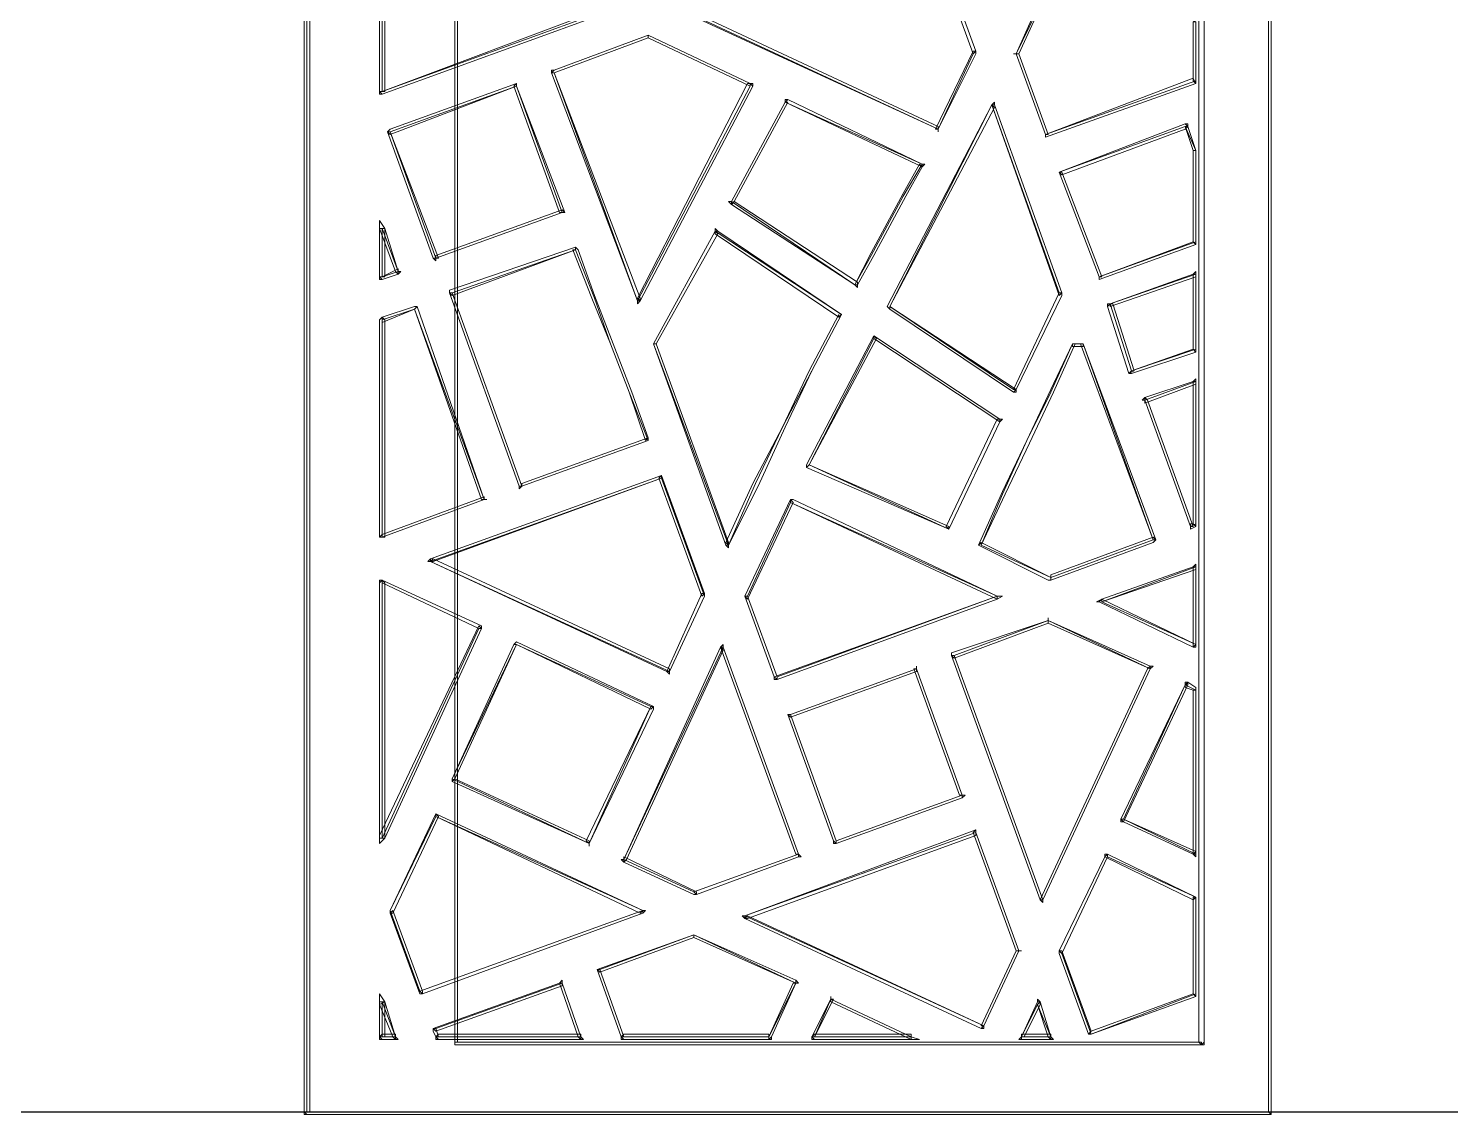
# Model space of a CAD drawing. Extents: x -66030 to 95157, y -13132 to 45879.
# Drawn here: x 60617 to 62685, y 31865 to 33445 of the extents above; entities that cross this region are included whole.
import ezdxf

# ---------------------------------------------------------------- set-up
doc = ezdxf.new("R2010")
doc.units = 0
doc.header["$LTSCALE"] = 100
doc.header["$MEASUREMENT"] = 0
doc.layers.get('0').update_dxf_attribs({"linetype": 'CONTINUOUS'})
doc.layers.add('3', color=11, linetype='CONTINUOUS')

msp = doc.modelspace()

# ---------------------------------------------------------------- linework, layer by layer
at = {"lineweight": 0}
for points in [[(61021.7, 36716.2), (61017.8, 36712.3), (61017.8, 31868.9), (61025.6, 31868.9), (61025.6, 36712.3), (61021.7, 36716.2), (61021.7, 36716.2), (61017.8, 36716.2), (61017.8, 36712.3)], [(61021.7, 31868.9), (61021.7, 36712.3), (62423.9, 36712.3), (62423.9, 31868.9), (61021.7, 31868.9)], [(62423.9, 31865), (62423.9, 31868.9), (62423.9, 36712.3), (62420, 36712.3), (62420, 31868.9), (62423.9, 31865), (62423.9, 31865), (62423.9, 31865), (62423.9, 31868.9)], [(61236.5, 36220.2), (61236.5, 36216.3), (61236.5, 31970.5), (61240.4, 31970.5), (61240.4, 36216.3), (61236.5, 36220.2), (61236.5, 36220.2), (61236.5, 36220.2), (61236.5, 36216.3)], [(62322.4, 31966.6), (62326.3, 31970.5), (62326.3, 36216.3), (62318.5, 36216.3), (62318.5, 31970.5), (62322.4, 31966.6), (62322.4, 31966.6), (62326.3, 31966.6), (62326.3, 31970.5)], [(61131, 33353.2), (61131, 33575.8), (61142.8, 33607.1), (61443.5, 33466.5), (61131, 33353.2)], [(61131, 33579.7), (61127.1, 33575.8), (61127.1, 33353.2), (61134.9, 33353.2), (61134.9, 33575.8), (61131, 33579.7), (61131, 33579.7), (61127.1, 33579.7), (61127.1, 33575.8)], [(61927.9, 33579.7), (61595.8, 33458.7), (61939.6, 33298.5), (61990.4, 33407.9), (61927.9, 33579.7)], [(61927.9, 33583.6), (61927.9, 33579.7), (61990.4, 33407.9), (61994.3, 33411.8), (61931.8, 33583.6), (61927.9, 33583.6), (61931.8, 33583.6), (61927.9, 33583.6), (61927.9, 33583.6)], [(62119.2, 33548.5), (62115.3, 33548.5), (62052.8, 33407.9), (62056.8, 33407.9), (62119.2, 33544.6), (62119.2, 33548.5), (62119.2, 33548.5), (62119.2, 33548.5), (62115.3, 33548.5)], [(62314.5, 33454.8), (62314.5, 33368.8), (62095.8, 33290.7), (62052.8, 33407.9), (62119.2, 33544.6), (62314.5, 33454.8)], [(61127.1, 33353.2), (61131, 33349.3), (61443.5, 33462.6), (61443.5, 33470.4), (61131, 33353.2), (61127.1, 33353.2), (61127.1, 33353.2), (61127.1, 33349.3), (61131, 33349.3)], [(61939.6, 33298.5), (61939.6, 33302.4), (61595.8, 33462.6), (61591.9, 33458.7), (61939.6, 33298.5), (61939.6, 33298.5), (61939.6, 33298.5), (61939.6, 33294.6), (61939.6, 33298.5)], [(62314.5, 33364.9), (62314.5, 33368.8), (62314.5, 33454.8), (62310.6, 33454.8), (62310.6, 33368.8), (62314.5, 33364.9), (62314.5, 33364.9), (62314.5, 33368.8), (62314.5, 33368.8)], [(61377.1, 33380.5), (61381, 33380.5), (61517.7, 33431.3), (61517.7, 33435.2), (61381, 33384.4), (61377.1, 33380.5), (61381, 33384.4), (61377.1, 33384.4), (61377.1, 33380.5)], [(61502.1, 33048.5), (61666.2, 33361), (61517.7, 33431.3), (61381, 33380.5), (61502.1, 33048.5)], [(61517.7, 33435.2), (61517.7, 33431.3), (61666.2, 33361), (61666.2, 33364.9), (61517.7, 33435.2), (61517.7, 33435.2), (61517.7, 33435.2), (61517.7, 33435.2), (61517.7, 33435.2)], [(61994.3, 33411.8), (61990.4, 33411.8), (61935.7, 33298.5), (61939.6, 33298.5), (61994.3, 33407.9), (61994.3, 33411.8), (61994.3, 33407.9), (61994.3, 33407.9), (61994.3, 33411.8)], [(62052.8, 33407.9), (62052.8, 33407.9), (62095.8, 33290.7), (62099.7, 33290.7), (62056.8, 33407.9), (62052.8, 33407.9), (62052.8, 33407.9), (62048.9, 33407.9), (62052.8, 33407.9)], [(61506, 33048.5), (61506, 33052.4), (61381, 33380.5), (61377.1, 33380.5), (61502.1, 33048.5), (61506, 33048.5), (61502.1, 33048.5), (61502.1, 33044.6), (61506, 33048.5)], [(61138.9, 33294.6), (61142.8, 33290.7), (61326.3, 33361), (61326.3, 33364.9), (61142.8, 33298.5), (61138.9, 33294.6), (61142.8, 33298.5), (61138.9, 33294.6), (61138.9, 33294.6)], [(61142.8, 33294.6), (61209.2, 33111), (61392.7, 33177.4), (61326.3, 33361), (61142.8, 33294.6)], [(61326.3, 33364.9), (61322.4, 33361), (61388.8, 33177.4), (61396.6, 33177.4), (61326.3, 33361), (61326.3, 33364.9), (61326.3, 33361), (61326.3, 33364.9), (61326.3, 33364.9)], [(61666.2, 33364.9), (61662.3, 33364.9), (61502.1, 33052.4), (61506, 33048.5), (61670.1, 33361), (61666.2, 33364.9), (61670.1, 33361), (61670.1, 33364.9), (61666.2, 33364.9)], [(62095.8, 33290.7), (62095.8, 33286.8), (62314.5, 33364.9), (62310.6, 33372.7), (62095.8, 33290.7), (62095.8, 33290.7), (62095.8, 33290.7), (62095.8, 33286.8), (62095.8, 33286.8)], [(61638.8, 33189.1), (61642.7, 33193.1), (61720.8, 33337.6), (61716.9, 33337.6), (61638.8, 33193.1), (61638.8, 33189.1), (61638.8, 33193.1), (61634.9, 33193.1), (61638.8, 33189.1)], [(61818.5, 33072), (61841.9, 33114.9), (61865.4, 33157.9), (61888.8, 33200.9), (61916.1, 33247.7), (61716.9, 33337.6), (61638.8, 33193.1), (61818.5, 33072)], [(61716.9, 33337.6), (61716.9, 33337.6), (61916.1, 33243.8), (61916.1, 33247.7), (61720.8, 33341.5), (61716.9, 33337.6), (61720.8, 33341.5), (61716.9, 33341.5), (61716.9, 33337.6)], [(62017.7, 33333.7), (62017.7, 33333.7), (62115.3, 33056.3), (62119.2, 33060.2), (62021.6, 33333.7), (62017.7, 33333.7), (62021.6, 33333.7), (62021.6, 33337.6), (62017.7, 33333.7)], [(61869.3, 33036.8), (61869.3, 33040.7), (62021.6, 33329.8), (62017.7, 33333.7), (61865.4, 33040.7), (61869.3, 33036.8), (61865.4, 33040.7), (61865.4, 33040.7), (61869.3, 33036.8)], [(62115.3, 33060.2), (62017.7, 33333.7), (61869.3, 33040.7), (62048.9, 32919.6), (62115.3, 33060.2)], [(62302.8, 33302.4), (62298.9, 33306.3), (62115.3, 33236), (62119.2, 33232.1), (62298.9, 33298.5), (62302.8, 33302.4), (62302.8, 33302.4), (62302.8, 33306.3), (62298.9, 33306.3)], [(62314.5, 33267.3), (62314.5, 33134.5), (62173.9, 33083.7), (62115.3, 33236), (62298.9, 33302.4), (62314.5, 33267.3)], [(62314.5, 33267.3), (62314.5, 33267.3), (62302.8, 33302.4), (62298.9, 33302.4), (62310.6, 33267.3), (62314.5, 33267.3), (62314.5, 33267.3), (62314.5, 33267.3), (62314.5, 33267.3)], [(61209.2, 33111), (61213.1, 33111), (61142.8, 33294.6), (61138.9, 33294.6), (61205.3, 33111), (61209.2, 33111), (61205.3, 33111), (61209.2, 33107.1), (61209.2, 33111)], [(62314.5, 33130.6), (62314.5, 33134.5), (62314.5, 33267.3), (62310.6, 33267.3), (62310.6, 33134.5), (62314.5, 33130.6), (62314.5, 33130.6), (62314.5, 33130.6), (62314.5, 33134.5)], [(61916.1, 33243.8), (61912.2, 33247.7), (61888.8, 33204.8), (61865.4, 33161.8), (61841.9, 33118.8), (61818.5, 33072), (61822.4, 33072), (61845.8, 33114.9), (61869.3, 33157.9), (61892.7, 33200.9), (61916.1, 33243.8), (61916.1, 33247.7), (61916.1, 33243.8), (61920, 33247.7), (61916.1, 33247.7)], [(62115.3, 33236), (62115.3, 33236), (62173.9, 33083.7), (62177.8, 33083.7), (62119.2, 33236), (62115.3, 33236), (62115.3, 33236), (62115.3, 33236), (62115.3, 33236)], [(61822.4, 33072), (61822.4, 33075.9), (61642.7, 33193.1), (61638.8, 33189.1), (61818.5, 33072), (61822.4, 33072), (61818.5, 33072), (61822.4, 33068.1), (61822.4, 33072)], [(61396.6, 33177.4), (61392.7, 33181.3), (61209.2, 33114.9), (61209.2, 33111), (61392.7, 33177.4), (61396.6, 33177.4), (61392.7, 33177.4), (61396.6, 33177.4), (61396.6, 33177.4)], [(61134.9, 33154), (61127.1, 33154), (61127.1, 33083.7), (61134.9, 33083.7), (61134.9, 33154), (61134.9, 33154), (61134.9, 33154), (61127.1, 33165.7), (61127.1, 33154)], [(61154.5, 33087.6), (61154.5, 33091.5), (61134.9, 33154), (61127.1, 33154), (61150.6, 33091.5), (61154.5, 33087.6), (61154.5, 33087.6), (61158.4, 33091.5), (61154.5, 33091.5)], [(61131, 33083.7), (61131, 33154), (61154.5, 33091.5), (61131, 33083.7)], [(61615.4, 33150.1), (61615.4, 33146.2), (61795.1, 33025.1), (61799, 33029), (61619.3, 33150.1), (61615.4, 33150.1), (61619.3, 33150.1), (61615.4, 33154), (61615.4, 33150.1)], [(61525.5, 32986), (61634.9, 32693.1), (61674, 32782.9), (61713, 32865), (61756, 32947), (61799, 33029), (61615.4, 33150.1), (61525.5, 32986)], [(61525.5, 32986), (61529.4, 32986), (61619.3, 33146.2), (61615.4, 33150.1), (61525.5, 32986), (61525.5, 32986), (61525.5, 32986), (61525.5, 32986), (61525.5, 32986)], [(62173.9, 33083.7), (62173.9, 33079.8), (62314.5, 33130.6), (62310.6, 33134.5), (62173.9, 33083.7), (62173.9, 33083.7), (62173.9, 33083.7), (62173.9, 33079.8), (62173.9, 33079.8)], [(61228.7, 33060.2), (61232.6, 33056.3), (61412.3, 33122.7), (61412.3, 33126.7), (61228.7, 33064.2), (61228.7, 33060.2), (61228.7, 33064.2), (61228.7, 33060.2), (61228.7, 33060.2)], [(61232.6, 33060.2), (61334.1, 32779), (61517.7, 32845.4), (61490.4, 32915.7), (61463, 32986), (61439.6, 33052.4), (61412.3, 33122.7), (61232.6, 33060.2)], [(61412.3, 33122.7), (61408.4, 33122.7), (61435.7, 33052.4), (61463, 32986), (61490.4, 32915.7), (61513.8, 32845.4), (61517.7, 32849.3), (61494.3, 32915.7), (61467, 32986), (61439.6, 33056.3), (61416.2, 33122.7), (61412.3, 33126.7), (61416.2, 33122.7), (61412.3, 33126.7), (61412.3, 33126.7)], [(61127.1, 33083.7), (61131, 33079.8), (61154.5, 33087.6), (61154.5, 33095.4), (61131, 33083.7), (61127.1, 33083.7), (61127.1, 33083.7), (61127.1, 33079.8), (61131, 33079.8)], [(62314.5, 33087.6), (62310.6, 33087.6), (62189.6, 33044.6), (62189.6, 33040.7), (62314.5, 33083.7), (62314.5, 33087.6), (62314.5, 33087.6), (62314.5, 33091.5), (62310.6, 33087.6)], [(62314.5, 33087.6), (62314.5, 32978.2), (62220.8, 32947), (62189.6, 33044.6), (62314.5, 33087.6)], [(62314.5, 32974.3), (62314.5, 32978.2), (62314.5, 33087.6), (62310.6, 33087.6), (62310.6, 32978.2), (62314.5, 32974.3), (62314.5, 32974.3), (62314.5, 32974.3), (62314.5, 32978.2)], [(61334.1, 32779), (61334.1, 32779), (61232.6, 33060.2), (61228.7, 33060.2), (61330.2, 32779), (61334.1, 32779), (61330.2, 32779), (61330.2, 32775.1), (61334.1, 32779)], [(62119.2, 33060.2), (62115.3, 33060.2), (62048.9, 32919.6), (62052.8, 32919.6), (62119.2, 33056.3), (62119.2, 33060.2), (62119.2, 33056.3), (62119.2, 33056.3), (62119.2, 33060.2)], [(61181.8, 33040.7), (61177.9, 33040.7), (61131, 33025.1), (61131, 33017.3), (61177.9, 33036.8), (61181.8, 33040.7), (61181.8, 33040.7), (61181.8, 33040.7), (61177.9, 33040.7)], [(61131, 32704.8), (61131, 33021.2), (61177.9, 33036.8), (61279.5, 32759.5), (61131, 32704.8)], [(61279.5, 32759.5), (61279.5, 32759.5), (61181.8, 33040.7), (61177.9, 33036.8), (61275.6, 32759.5), (61279.5, 32759.5), (61279.5, 32759.5), (61283.4, 32759.5), (61279.5, 32759.5)], [(61795.1, 33025.1), (61795.1, 33029), (61752.1, 32947), (61713, 32865), (61670.1, 32782.9), (61631, 32697), (61634.9, 32693.1), (61677.9, 32779), (61716.9, 32865), (61756, 32947), (61799, 33029), (61799, 33029), (61799, 33029), (61799, 33029), (61799, 33029)], [(62052.8, 32919.6), (62052.8, 32919.6), (61869.3, 33040.7), (61869.3, 33036.8), (62048.9, 32915.7), (62052.8, 32919.6), (62048.9, 32915.7), (62052.8, 32915.7), (62052.8, 32919.6)], [(62189.6, 33044.6), (62185.7, 33040.7), (62216.9, 32943.1), (62224.7, 32947), (62193.5, 33044.6), (62189.6, 33044.6), (62189.6, 33044.6), (62185.7, 33044.6), (62185.7, 33040.7)], [(61131, 33025.1), (61127.1, 33021.2), (61127.1, 32704.8), (61134.9, 32704.8), (61134.9, 33021.2), (61131, 33025.1), (61131, 33025.1), (61127.1, 33021.2), (61127.1, 33021.2)], [(61634.9, 32693.1), (61634.9, 32697), (61529.4, 32986), (61525.5, 32986), (61631, 32693.1), (61634.9, 32693.1), (61631, 32693.1), (61634.9, 32689.2), (61634.9, 32693.1)], [(61748.2, 32806.4), (61752.1, 32810.3), (61849.7, 32993.8), (61845.8, 32997.8), (61748.2, 32810.3), (61748.2, 32806.4), (61748.2, 32810.3), (61748.2, 32810.3), (61748.2, 32806.4)], [(61845.8, 32993.8), (61752.1, 32810.3), (61955.2, 32716.5), (62029.4, 32872.8), (61845.8, 32993.8)], [(61845.8, 32997.8), (61845.8, 32993.8), (62029.4, 32872.8), (62029.4, 32876.7), (61845.8, 32997.8), (61845.8, 32997.8), (61845.8, 32997.8), (61845.8, 32997.8), (61845.8, 32997.8)], [(62002.1, 32697), (62002.1, 32693.1), (62037.2, 32767.3), (62072.4, 32841.5), (62107.5, 32915.7), (62138.8, 32986), (62134.9, 32986), (62103.6, 32919.6), (62068.5, 32845.4), (62033.3, 32771.2), (61998.2, 32693.1), (61998.2, 32693.1), (61998.2, 32693.1), (61998.2, 32693.1), (61998.2, 32693.1)], [(62150.5, 32986), (62134.9, 32986), (62103.6, 32915.7), (62068.5, 32845.4), (62033.3, 32767.3), (62002.1, 32693.1), (62103.6, 32646.2), (62252.1, 32700.9), (62150.5, 32986)], [(62134.9, 32986), (62134.9, 32982.1), (62150.5, 32982.1), (62150.5, 32986), (62134.9, 32986), (62134.9, 32986), (62134.9, 32986), (62134.9, 32986), (62134.9, 32986)], [(62150.5, 32986), (62146.6, 32986), (62252.1, 32700.9), (62256, 32700.9), (62150.5, 32986), (62150.5, 32986), (62150.5, 32986), (62150.5, 32986), (62150.5, 32986)], [(62216.9, 32943.1), (62220.8, 32943.1), (62314.5, 32974.3), (62310.6, 32978.2), (62220.8, 32947), (62216.9, 32943.1), (62216.9, 32943.1), (62220.8, 32943.1), (62220.8, 32943.1)], [(62314.5, 32931.4), (62310.6, 32931.4), (62240.3, 32907.9), (62240.3, 32900.1), (62314.5, 32927.4), (62314.5, 32931.4), (62314.5, 32931.4), (62314.5, 32935.3), (62310.6, 32931.4)], [(62314.5, 32931.4), (62314.5, 32724.3), (62306.7, 32720.4), (62240.3, 32904), (62314.5, 32931.4)], [(62314.5, 32720.4), (62314.5, 32724.3), (62314.5, 32931.4), (62310.6, 32931.4), (62310.6, 32724.3), (62314.5, 32720.4), (62314.5, 32720.4), (62314.5, 32720.4), (62314.5, 32724.3)], [(62240.3, 32907.9), (62240.3, 32904), (62306.7, 32720.4), (62310.6, 32720.4), (62244.2, 32904), (62240.3, 32907.9), (62240.3, 32907.9), (62236.4, 32904), (62240.3, 32904)], [(62029.4, 32876.7), (62025.5, 32876.7), (61951.3, 32720.4), (61955.2, 32716.5), (62029.4, 32872.8), (62029.4, 32876.7), (62029.4, 32872.8), (62033.3, 32876.7), (62029.4, 32876.7)], [(61517.7, 32849.3), (61517.7, 32849.3), (61334.1, 32782.9), (61334.1, 32779), (61517.7, 32845.4), (61517.7, 32849.3), (61517.7, 32845.4), (61517.7, 32845.4), (61517.7, 32849.3)], [(61955.2, 32716.5), (61955.2, 32720.4), (61752.1, 32810.3), (61748.2, 32806.4), (61955.2, 32716.5), (61955.2, 32716.5), (61955.2, 32716.5), (61955.2, 32716.5), (61955.2, 32716.5)], [(61201.3, 32669.7), (61205.3, 32669.7), (61537.3, 32790.7), (61537.3, 32794.6), (61201.3, 32673.6), (61201.3, 32669.7), (61201.3, 32673.6), (61197.4, 32669.7), (61201.3, 32669.7)], [(61537.3, 32790.7), (61201.3, 32669.7), (61549, 32509.5), (61599.8, 32618.9), (61537.3, 32790.7)], [(61537.3, 32794.6), (61533.4, 32790.7), (61595.8, 32618.9), (61599.8, 32622.8), (61537.3, 32794.6), (61537.3, 32794.6), (61537.3, 32794.6), (61537.3, 32794.6), (61537.3, 32794.6)], [(61127.1, 32704.8), (61131, 32704.8), (61279.5, 32759.5), (61279.5, 32763.4), (61131, 32708.7), (61127.1, 32704.8), (61127.1, 32704.8), (61127.1, 32704.8), (61131, 32704.8)], [(61658.3, 32618.9), (61662.3, 32615), (61728.7, 32755.6), (61724.7, 32759.5), (61658.3, 32618.9), (61658.3, 32618.9), (61658.3, 32618.9), (61658.3, 32618.9), (61658.3, 32618.9)], [(61724.7, 32759.5), (61724.7, 32755.6), (62025.5, 32615), (62025.5, 32618.9), (61728.7, 32759.5), (61724.7, 32759.5), (61728.7, 32759.5), (61724.7, 32759.5), (61724.7, 32759.5)], [(62025.5, 32618.9), (61724.7, 32755.6), (61662.3, 32618.9), (61705.2, 32501.7), (62025.5, 32618.9)], [(62306.7, 32720.4), (62306.7, 32716.5), (62314.5, 32720.4), (62310.6, 32724.3), (62306.7, 32724.3), (62306.7, 32720.4), (62306.7, 32720.4), (62306.7, 32716.5), (62306.7, 32716.5)], [(62103.6, 32642.3), (62103.6, 32646.2), (62002.1, 32697), (61998.2, 32693.1), (62099.7, 32642.3), (62103.6, 32642.3), (62099.7, 32642.3), (62103.6, 32642.3), (62103.6, 32642.3)], [(62256, 32700.9), (62252.1, 32704.8), (62103.6, 32650.1), (62103.6, 32642.3), (62252.1, 32697), (62256, 32700.9), (62252.1, 32697), (62256, 32700.9), (62256, 32700.9)], [(61549, 32509.5), (61549, 32513.4), (61205.3, 32673.6), (61201.3, 32669.7), (61545.1, 32509.5), (61549, 32509.5), (61545.1, 32509.5), (61549, 32505.6), (61549, 32509.5)], [(62314.5, 32661.8), (62310.6, 32661.8), (62177.8, 32615), (62177.8, 32611.1), (62314.5, 32657.9), (62314.5, 32661.8), (62314.5, 32661.8), (62314.5, 32665.7), (62310.6, 32661.8)], [(62314.5, 32661.8), (62314.5, 32548.6), (62177.8, 32611.1), (62314.5, 32661.8)], [(62310.6, 32544.7), (62314.5, 32548.6), (62314.5, 32661.8), (62310.6, 32661.8), (62310.6, 32548.6), (62310.6, 32544.7), (62310.6, 32544.7), (62314.5, 32544.7), (62314.5, 32548.6)], [(61131, 32642.3), (61127.1, 32638.4), (61127.1, 32267.3), (61134.9, 32267.3), (61134.9, 32638.4), (61131, 32642.3), (61131, 32642.3), (61127.1, 32642.3), (61127.1, 32638.4)], [(61275.6, 32572), (61275.6, 32575.9), (61131, 32642.3), (61131, 32638.4), (61271.7, 32572), (61275.6, 32572), (61275.6, 32572), (61275.6, 32575.9), (61275.6, 32575.9)], [(61131, 32267.3), (61131, 32638.4), (61271.7, 32572), (61131, 32267.3)], [(61599.8, 32622.8), (61595.8, 32622.8), (61545.1, 32509.5), (61549, 32509.5), (61599.8, 32618.9), (61599.8, 32622.8), (61599.8, 32618.9), (61599.8, 32618.9), (61599.8, 32622.8)], [(61705.2, 32497.8), (61705.2, 32501.7), (61662.3, 32618.9), (61658.3, 32618.9), (61701.3, 32501.7), (61705.2, 32497.8), (61701.3, 32501.7), (61701.3, 32497.8), (61705.2, 32497.8)], [(62025.5, 32618.9), (62025.5, 32618.9), (61701.3, 32501.7), (61705.2, 32497.8), (62025.5, 32615), (62025.5, 32618.9), (62025.5, 32615), (62033.3, 32618.9), (62025.5, 32618.9)], [(62177.8, 32615), (62173.9, 32611.1), (62310.6, 32544.7), (62314.5, 32548.6), (62177.8, 32615), (62177.8, 32615), (62177.8, 32615), (62170, 32611.1), (62173.9, 32611.1)], [(61127.1, 32267.3), (61134.9, 32267.3), (61275.6, 32572), (61271.7, 32575.9), (61127.1, 32271.2), (61127.1, 32267.3), (61127.1, 32267.3), (61127.1, 32259.5), (61134.9, 32267.3)], [(61959.1, 32532.9), (61963, 32529), (62099.7, 32579.8), (62099.7, 32583.7), (61959.1, 32536.9), (61959.1, 32532.9), (61959.1, 32536.9), (61959.1, 32532.9), (61959.1, 32532.9)], [(62091.9, 32177.5), (62248.1, 32513.4), (62099.7, 32583.7), (61963, 32532.9), (62091.9, 32177.5)], [(62099.7, 32583.7), (62099.7, 32579.8), (62248.1, 32513.4), (62248.1, 32517.3), (62099.7, 32583.7), (62099.7, 32583.7), (62099.7, 32583.7), (62099.7, 32587.6), (62099.7, 32583.7)], [(61322.4, 32548.6), (61326.3, 32548.6), (61521.6, 32454.8), (61525.5, 32458.7), (61326.3, 32552.5), (61322.4, 32548.6), (61326.3, 32552.5), (61326.3, 32552.5), (61322.4, 32548.6)], [(61431.8, 32259.5), (61521.6, 32458.7), (61326.3, 32548.6), (61232.6, 32353.3), (61431.8, 32259.5)], [(61232.6, 32349.4), (61236.5, 32353.3), (61326.3, 32548.6), (61322.4, 32548.6), (61232.6, 32353.3), (61232.6, 32349.4), (61232.6, 32353.3), (61232.6, 32353.3), (61232.6, 32349.4)], [(61482.6, 32232.2), (61486.5, 32236.1), (61627.1, 32540.8), (61623.2, 32544.7), (61482.6, 32236.1), (61482.6, 32232.2), (61482.6, 32236.1), (61478.7, 32236.1), (61482.6, 32232.2)], [(61482.6, 32236.1), (61584.1, 32189.2), (61736.5, 32243.9), (61627.1, 32544.7), (61482.6, 32236.1)], [(61623.2, 32544.7), (61623.2, 32544.7), (61732.6, 32243.9), (61736.5, 32243.9), (61627.1, 32544.7), (61623.2, 32544.7), (61627.1, 32544.7), (61627.1, 32548.6), (61623.2, 32544.7)], [(62091.9, 32177.5), (62091.9, 32177.5), (61963, 32532.9), (61959.1, 32532.9), (62088, 32177.5), (62091.9, 32177.5), (62088, 32177.5), (62091.9, 32173.6), (62091.9, 32177.5)], [(61720.8, 32447), (61724.7, 32443.1), (61908.3, 32509.5), (61908.3, 32513.4), (61724.7, 32447), (61720.8, 32447), (61724.7, 32447), (61720.8, 32447), (61720.8, 32447)], [(61724.7, 32447), (61791.1, 32263.4), (61974.7, 32329.8), (61908.3, 32513.4), (61724.7, 32447)], [(61908.3, 32513.4), (61904.4, 32513.4), (61970.8, 32329.8), (61974.7, 32329.8), (61908.3, 32513.4), (61908.3, 32513.4), (61908.3, 32513.4), (61908.3, 32517.3), (61908.3, 32513.4)], [(62248.1, 32517.3), (62244.2, 32513.4), (62088, 32177.5), (62091.9, 32177.5), (62248.1, 32513.4), (62248.1, 32517.3), (62248.1, 32513.4), (62252.1, 32517.3), (62248.1, 32517.3)], [(62302.8, 32493.9), (62298.9, 32490), (62205.2, 32294.7), (62209.1, 32290.8), (62302.8, 32490), (62302.8, 32493.9), (62302.8, 32493.9), (62298.9, 32493.9), (62298.9, 32490)], [(62314.5, 32482.2), (62314.5, 32243.9), (62209.1, 32294.7), (62298.9, 32490), (62314.5, 32482.2)], [(62314.5, 32482.2), (62314.5, 32486.1), (62302.8, 32493.9), (62298.9, 32486.1), (62310.6, 32482.2), (62314.5, 32482.2), (62314.5, 32482.2), (62314.5, 32486.1), (62314.5, 32486.1)], [(62310.6, 32243.9), (62314.5, 32243.9), (62314.5, 32482.2), (62310.6, 32482.2), (62310.6, 32243.9), (62310.6, 32243.9), (62310.6, 32243.9), (62314.5, 32240), (62314.5, 32243.9)], [(61525.5, 32458.7), (61521.6, 32458.7), (61427.9, 32263.4), (61431.8, 32259.5), (61525.5, 32454.8), (61525.5, 32458.7), (61525.5, 32454.8), (61525.5, 32458.7), (61525.5, 32458.7)], [(61791.1, 32259.5), (61791.1, 32263.4), (61724.7, 32447), (61720.8, 32447), (61787.2, 32263.4), (61791.1, 32259.5), (61787.2, 32263.4), (61787.2, 32259.5), (61791.1, 32259.5)], [(61431.8, 32259.5), (61431.8, 32263.4), (61236.5, 32353.3), (61232.6, 32349.4), (61431.8, 32259.5), (61431.8, 32259.5), (61431.8, 32259.5), (61431.8, 32255.6), (61431.8, 32259.5)], [(61974.7, 32329.8), (61974.7, 32329.8), (61791.1, 32263.4), (61791.1, 32259.5), (61974.7, 32325.9), (61974.7, 32329.8), (61974.7, 32325.9), (61978.6, 32329.8), (61974.7, 32329.8)], [(61142.8, 32158), (61146.7, 32158), (61213.1, 32298.6), (61209.2, 32302.5), (61142.8, 32161.9), (61142.8, 32158), (61142.8, 32161.9), (61142.8, 32161.9), (61142.8, 32158)], [(61509.9, 32161.9), (61209.2, 32298.6), (61142.8, 32161.9), (61185.7, 32044.7), (61509.9, 32161.9)], [(61209.2, 32302.5), (61209.2, 32298.6), (61506, 32158), (61509.9, 32161.9), (61209.2, 32302.5), (61209.2, 32302.5), (61209.2, 32302.5), (61209.2, 32302.5), (61209.2, 32302.5)], [(62205.2, 32294.7), (62209.1, 32290.8), (62310.6, 32243.9), (62314.5, 32247.8), (62209.1, 32294.7), (62205.2, 32294.7), (62205.2, 32294.7), (62205.2, 32290.8), (62209.1, 32290.8)], [(61658.3, 32150.2), (61662.3, 32150.2), (61994.3, 32271.2), (61994.3, 32279.1), (61658.3, 32154.1), (61658.3, 32150.2), (61658.3, 32154.1), (61654.4, 32154.1), (61658.3, 32150.2)], [(61994.3, 32275.2), (61658.3, 32154.1), (62006, 31993.9), (62056.8, 32103.3), (61994.3, 32275.2)], [(61994.3, 32279.1), (61990.4, 32275.2), (62052.8, 32103.3), (62056.8, 32103.3), (61994.3, 32275.2), (61994.3, 32279.1), (61994.3, 32275.2), (61994.3, 32279.1), (61994.3, 32279.1)], [(61736.5, 32243.9), (61736.5, 32243.9), (61584.1, 32189.2), (61588, 32185.3), (61736.5, 32240), (61736.5, 32243.9), (61736.5, 32240), (61740.4, 32240), (61736.5, 32243.9)], [(62185.7, 32243.9), (62181.7, 32240), (62115.3, 32103.3), (62119.2, 32099.4), (62185.7, 32240), (62185.7, 32243.9), (62185.7, 32243.9), (62181.7, 32243.9), (62181.7, 32240)], [(62314.5, 32181.4), (62314.5, 32181.4), (62185.7, 32243.9), (62181.7, 32240), (62310.6, 32177.5), (62314.5, 32181.4), (62314.5, 32181.4), (62314.5, 32181.4), (62314.5, 32181.4)], [(61588, 32185.3), (61588, 32189.2), (61482.6, 32240), (61482.6, 32232.2), (61584.1, 32185.3), (61588, 32185.3), (61584.1, 32185.3), (61584.1, 32185.3), (61588, 32185.3)], [(62314.5, 32181.4), (62314.5, 32040.8), (62162.2, 31982.2), (62119.2, 32099.4), (62185.7, 32240), (62314.5, 32181.4)], [(62314.5, 32036.9), (62314.5, 32040.8), (62314.5, 32181.4), (62310.6, 32181.4), (62310.6, 32040.8), (62314.5, 32036.9), (62314.5, 32036.9), (62314.5, 32036.9), (62314.5, 32040.8)], [(61189.6, 32040.8), (61189.6, 32044.7), (61146.7, 32161.9), (61142.8, 32158), (61185.7, 32040.8), (61189.6, 32040.8), (61185.7, 32040.8), (61185.7, 32040.8), (61189.6, 32040.8)], [(61509.9, 32161.9), (61509.9, 32161.9), (61185.7, 32044.7), (61189.6, 32040.8), (61509.9, 32158), (61509.9, 32161.9), (61509.9, 32158), (61513.8, 32161.9), (61509.9, 32161.9)], [(62006, 31993.9), (62006, 31993.9), (61662.3, 32154.1), (61658.3, 32150.2), (62002.1, 31990), (62006, 31993.9), (62002.1, 31990), (62006, 31990), (62006, 31993.9)], [(61584.1, 32126.7), (61584.1, 32126.7), (61443.5, 32075.9), (61447.4, 32072), (61584.1, 32122.8), (61584.1, 32126.7), (61584.1, 32126.7), (61584.1, 32126.7), (61584.1, 32126.7)], [(61693.5, 31978.3), (61482.6, 31978.3), (61447.4, 32075.9), (61584.1, 32126.7), (61732.6, 32056.4), (61693.5, 31978.3)], [(61732.6, 32056.4), (61732.6, 32060.3), (61584.1, 32126.7), (61584.1, 32122.8), (61732.6, 32056.4), (61732.6, 32056.4), (61732.6, 32056.4), (61736.5, 32056.4), (61732.6, 32060.3)], [(62056.8, 32103.3), (62052.8, 32103.3), (62002.1, 31993.9), (62006, 31993.9), (62056.8, 32103.3), (62056.8, 32103.3), (62056.8, 32103.3), (62060.7, 32103.3), (62056.8, 32103.3)], [(62115.3, 32103.3), (62115.3, 32099.4), (62158.3, 31982.2), (62162.2, 31986.1), (62119.2, 32103.3), (62115.3, 32103.3), (62115.3, 32103.3), (62115.3, 32099.4), (62115.3, 32099.4)], [(61392.7, 32056.4), (61388.8, 32056.4), (61205.3, 31990), (61209.2, 31986.1), (61392.7, 32052.5), (61392.7, 32056.4), (61392.7, 32056.4), (61392.7, 32060.3), (61388.8, 32056.4)], [(61420.1, 31978.3), (61213.1, 31978.3), (61209.2, 31990), (61392.7, 32056.4), (61420.1, 31978.3)], [(61420.1, 31974.4), (61420.1, 31978.3), (61392.7, 32056.4), (61388.8, 32056.4), (61416.2, 31978.3), (61420.1, 31974.4), (61420.1, 31974.4), (61424, 31974.4), (61420.1, 31978.3)], [(61443.5, 32075.9), (61443.5, 32075.9), (61478.7, 31978.3), (61482.6, 31978.3), (61447.4, 32075.9), (61443.5, 32075.9), (61443.5, 32075.9), (61443.5, 32075.9), (61443.5, 32075.9)], [(61693.5, 31974.4), (61697.4, 31978.3), (61732.6, 32056.4), (61728.7, 32056.4), (61693.5, 31978.3), (61693.5, 31974.4), (61693.5, 31974.4), (61697.4, 31974.4), (61697.4, 31978.3)], [(61134.9, 32029.1), (61127.1, 32029.1), (61127.1, 31978.3), (61134.9, 31978.3), (61134.9, 32029.1), (61134.9, 32029.1), (61134.9, 32029.1), (61127.1, 32040.8), (61127.1, 32029.1)], [(61783.3, 32033), (61783.3, 32033), (61756, 31978.3), (61759.9, 31978.3), (61787.2, 32033), (61783.3, 32033), (61783.3, 32033), (61783.3, 32036.9), (61783.3, 32033)], [(62158.3, 31982.2), (62162.2, 31982.2), (62314.5, 32036.9), (62310.6, 32040.8), (62162.2, 31986.1), (62158.3, 31982.2), (62158.3, 31982.2), (62158.3, 31982.2), (62162.2, 31982.2)], [(61150.6, 31974.4), (61150.6, 31978.3), (61134.9, 32029.1), (61127.1, 32025.2), (61146.7, 31978.3), (61150.6, 31974.4), (61150.6, 31974.4), (61154.5, 31974.4), (61150.6, 31978.3)], [(61131, 31978.3), (61131, 32029.1), (61150.6, 31978.3), (61131, 31978.3)], [(61900.5, 31978.3), (61759.9, 31978.3), (61783.3, 32033), (61900.5, 31978.3)], [(61900.5, 31974.4), (61900.5, 31978.3), (61783.3, 32033), (61783.3, 32029.1), (61900.5, 31974.4), (61900.5, 31974.4), (61900.5, 31974.4), (61912.2, 31974.4), (61900.5, 31978.3)], [(62088, 32029.1), (62084.1, 32029.1), (62060.7, 31978.3), (62064.6, 31978.3), (62088, 32025.2), (62088, 32029.1), (62088, 32029.1), (62084.1, 32033), (62084.1, 32029.1)], [(62103.6, 31978.3), (62060.7, 31978.3), (62084.1, 32025.2), (62103.6, 31978.3)], [(62103.6, 31974.4), (62103.6, 31978.3), (62088, 32029.1), (62084.1, 32025.2), (62099.7, 31978.3), (62103.6, 31974.4), (62103.6, 31974.4), (62107.5, 31974.4), (62103.6, 31978.3)], [(61127.1, 31978.3), (61131, 31974.4), (61150.6, 31974.4), (61150.6, 31982.2), (61131, 31982.2), (61127.1, 31978.3), (61127.1, 31978.3), (61127.1, 31974.4), (61131, 31974.4)], [(61205.3, 31990), (61205.3, 31986.1), (61209.2, 31978.3), (61213.1, 31978.3), (61209.2, 31990), (61205.3, 31990), (61205.3, 31990), (61205.3, 31990), (61205.3, 31986.1)], [(61209.2, 31978.3), (61213.1, 31974.4), (61420.1, 31974.4), (61420.1, 31982.2), (61213.1, 31982.2), (61209.2, 31978.3), (61209.2, 31978.3), (61209.2, 31974.4), (61213.1, 31974.4)], [(61478.7, 31978.3), (61482.6, 31974.4), (61693.5, 31974.4), (61693.5, 31982.2), (61482.6, 31982.2), (61478.7, 31978.3), (61478.7, 31978.3), (61478.7, 31974.4), (61482.6, 31974.4)], [(61756, 31978.3), (61759.9, 31974.4), (61900.5, 31974.4), (61900.5, 31982.2), (61759.9, 31982.2), (61756, 31978.3), (61756, 31978.3), (61756, 31974.4), (61759.9, 31974.4)], [(62060.7, 31978.3), (62060.7, 31974.4), (62103.6, 31974.4), (62103.6, 31982.2), (62060.7, 31982.2), (62060.7, 31978.3), (62060.7, 31978.3), (62056.8, 31974.4), (62060.7, 31974.4)], [(61236.5, 31970.5), (61236.5, 31966.6), (62322.4, 31966.6), (62322.4, 31970.5), (61236.5, 31970.5), (61236.5, 31970.5), (61236.5, 31970.5), (61236.5, 31966.6), (61236.5, 31966.6)], [(61017.8, 31868.9), (61021.7, 31865), (62423.9, 31865), (62423.9, 31868.9), (61021.7, 31868.9), (61017.8, 31868.9), (61017.8, 31868.9), (61017.8, 31865), (61021.7, 31865)]]:
    msp.add_lwpolyline(points, close=True, dxfattribs=at)
at = {"layer": '3', "color": 2}
msp.add_line((-66009.4, 31868.9), (90873, 31868.9), dxfattribs=at)

doc.saveas('drawing.dxf')
